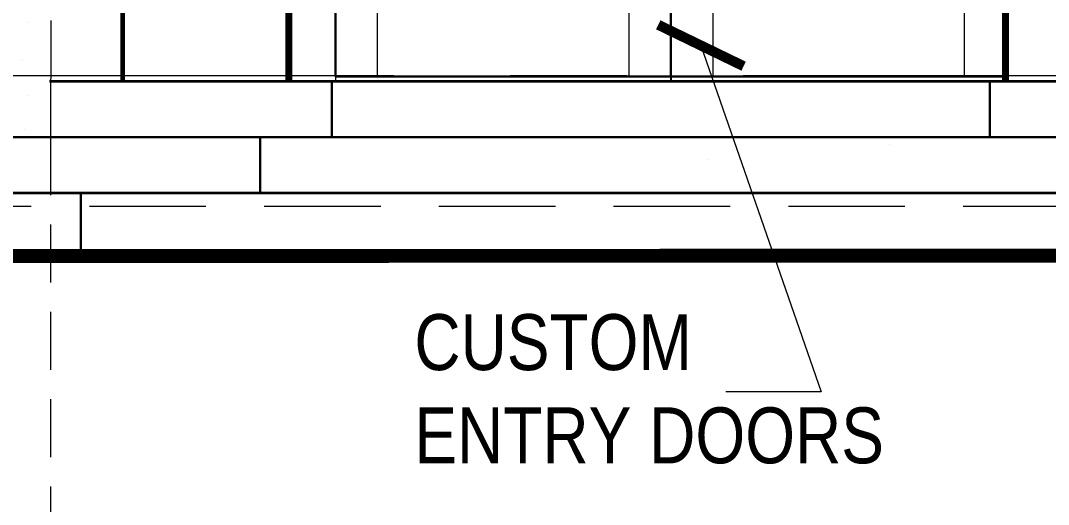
# Model space of a CAD drawing. Header units: inches. Extents: x 279 to 11006, y 233 to 7807.
# Drawn here: x 2780.3 to 2890.6, y 391.9 to 443.9 of the extents above; entities that cross this region are included whole.
import ezdxf

# ---------------------------------------------------------------- set-up
doc = ezdxf.new("R2010")
doc.units = ezdxf.units.IN
doc.header["$MEASUREMENT"] = 0
doc.linetypes.add('CENTER', pattern=[2, 1.25, -0.25, 0.25, -0.25])
doc.linetypes.add('HIDDEN', pattern=[0.375, 0.25, -0.125])
doc.layers.add('DOORS', color=7, linetype='Continuous', lineweight=30)
doc.layers.add('FOUNDATION', color=7, linetype='HIDDEN', lineweight=20)
for name, color, linetype in [('NORTH_ELEVATION', 7, 'Continuous'), ('SOUTH_ELEVATION', 7, 'Continuous'), ('SOUTH_ELEVATION_TEXT', 7, 'Continuous')]:
    doc.layers.add(name, color=color, linetype=linetype)
doc.styles.add('ARCHENT', font='technical.ttf', dxfattribs={"height": 6})
doc.styles.add('ARCHENTLTD', font='technical.ttf', dxfattribs={"height": 0.1875})
doc.dimstyles.new('ARCHENTLTD', dxfattribs={"dimscale": 0.05, "dimtxt": 0.1875, "dimasz": 3, "dimexe": 9, "dimexo": 1, "dimgap": 2.5, "dimtad": 0, "dimdec": 1, "dimzin": 1, "dimdsep": 46, "dimlunit": 4, "dimtxsty": 'ARCHENTLTD', "dimblk": 'ARCHTICK', "dimcen": 6, "dimclrd": 256, "dimclre": 256, "dimclrt": 256, "dimaunit": 1, "dimadec": 0, "dimazin": 0, "dimtfac": 1, "dimtdec": 1, "dimtofl": 0, "dimtmove": 1, "dimatfit": 3, "dimldrblk": 'ARCHTICK', "dimfxl": 1, "dimfrac": 2, "dimtolj": 1, "dimtzin": 0, "dimlwd": 9, "dimlwe": 9, "dimarcsym": 0})

# ---------------------------------------------------------------- blocks, each defined once
blk = doc.blocks.new('_ArchTick')
at = {"color": 0, "linetype": 'ByBlock', "const_width": 0.15}
blk.add_lwpolyline([(-0.5, -0.5), (0.5, 0.5)], dxfattribs=at)

msp = doc.modelspace()

# ---------------------------------------------------------------- linework, layer by layer
at = {"layer": 'DOORS', "linetype": 'Continuous', "lineweight": 30, "ltscale": 40}
for p, q in [((2814.063722602585, 437.8709479008575, 0.9540547998749502), (2814.063722602585, 517.8709479008575, 0.9540547998749502)), ((2850.063722602585, 517.8709479008575, 0.9540547998749502), (2850.063722602585, 437.8709479008575, 0.9540547998749502)), ((2850.063722602585, 517.8709479008575, 0.9540547998749502), (2850.063722602585, 437.8709479008575, 0.9540547998749502)), ((2850.063722602585, 437.8709479008575, 0.9540547998749502), (2814.063722602585, 437.8709479008575, 0.9540547998749502)), ((2850.063722602585, 437.8709479008575, 0.9540547998749502), (2886.063722602585, 437.8709479008575, 0.9540547998749502))]:
    msp.add_line(p, q, dxfattribs=at)
at = {"layer": 'DOORS', "color": 250, "linetype": 'Continuous', "lineweight": 9, "ltscale": 40}
for p, q in [((2818.563722602585, 437.8709479008575, 0.9540547998749502), (2818.563722602585, 517.8709479008575, 0.9540547998749502)), ((2845.563722602585, 517.8709479008575, 0.9540547998749502), (2845.563722602585, 437.8709479008575, 0.9540547998749502)), ((2854.563722602585, 517.8709479008575, 0.9540547998749502), (2854.563722602585, 437.8709479008575, 0.9540547998749502)), ((2881.563722602585, 437.8709479008575, 0.9540547998749502), (2881.563722602585, 517.8709479008575, 0.9540547998749502))]:
    msp.add_line(p, q, dxfattribs=at)
at = {"layer": 'DOORS', "linetype": 'Continuous', "lineweight": 9, "ltscale": 40}
msp.add_line((2886.063722602585, 437.8709479008575, 0.9540547998749502), (2886.063722602585, 517.8709479008575, 0.9540547998749502), dxfattribs=at)
at = {"layer": 'FOUNDATION', "linetype": 'HIDDEN', "ltscale": 25}
msp.add_line((2783.496627168278, 431.3657877977407, -0.6231002004015906), (2783.478381701269, 324.9573450699108, -0.6231002004015906), dxfattribs=at)
at = {"layer": 'FOUNDATION', "ltscale": 50}
msp.add_line((2243.91523912775, 423.9573446455834), (3653.574640055906, 423.9573446455834), dxfattribs=at)
at = {"layer": 'NORTH_ELEVATION', "color": 7, "linetype": 'Continuous', "lineweight": 20, "ltscale": 0.5}
msp.add_line((2814.066339907291, 517.708940148741, -0.04358480287866817), (2814.066339907291, 437.3668025068355, -0.04358480287866817), dxfattribs=at)
at = {"layer": 'NORTH_ELEVATION', "color": 7, "linetype": 'Continuous', "ltscale": 0.5}
msp.add_line((2850.063722602585, 517.8713159014942, -1.045940369814951), (2850.063722602585, 437.3672612137671, -2.10262209665988), dxfattribs=at)
at = {"layer": 'NORTH_ELEVATION', "color": 27, "linetype": 'Continuous', "lineweight": 20, "ltscale": 0.5}
for p, q in [((2781.138082800782, 443.66552648785), (2781.138082800782, 443.66552648785)), ((2780.494032536852, 439.5600604894425), (2780.494032536852, 439.5600604894425)), ((2781.13883130961, 435.8177008137209), (2781.13883130961, 435.8177008137209)), ((2780.643817470394, 432.2062040066885), (2780.643817470394, 432.2062040066885))]:
    msp.add_line(p, q, dxfattribs=at)
at = {"layer": 'NORTH_ELEVATION', "color": 7, "linetype": 'Continuous', "lineweight": 30, "ltscale": 50}
for p, q in [((2813.661416057008, 437.3668569638201), (2813.661416057008, 431.3605920721263, 0.3412514605921796)), ((2884.294383431445, 437.367753086894), (2884.294383431445, 431.3614881952003, 0.3412514605921796))]:
    msp.add_line(p, q, dxfattribs=at)
at = {"layer": 'NORTH_ELEVATION', "color": 7, "linetype": 'Continuous', "lineweight": 30, "ltscale": 0.5}
for p, q in [((2805.997535031197, 431.3658269286807), (2805.997535031197, 425.3658269281941)), ((2786.743095349167, 425.365546795937), (2786.743095349167, 419.3655467954495))]:
    msp.add_line(p, q, dxfattribs=at)
at = {"layer": 'NORTH_ELEVATION', "color": 37, "linetype": 'Continuous', "ltscale": 0.5}
for p, q in [((2873.476279405168, 430.5614904638614), (2873.476279405168, 430.5614904638614)), ((2854.090033263166, 428.9103021946275), (2854.090033263166, 428.9103021946275))]:
    msp.add_line(p, q, dxfattribs=at)
at = {"layer": 'SOUTH_ELEVATION', "color": 27, "linetype": 'Continuous', "lineweight": 20, "ltscale": 50}
msp.add_line((2783.500698972416, 443.865183569646, -0.6231002004015906), (2783.496627168278, 431.3657877977407, -0.6231002004015906), dxfattribs=at)
at = {"layer": 'SOUTH_ELEVATION', "color": 49, "linetype": 'Continuous', "lineweight": 35, "ltscale": 0.5}
msp.add_line((2783.371385806644, 437.366472673084), (2914.346171928923, 437.3681343550482), dxfattribs=at)
at = {"layer": 'SOUTH_ELEVATION', "color": 7, "linetype": 'Continuous', "lineweight": 30, "ltscale": 0.5}
msp.add_line((2732.696130583266, 431.3658269286816), (3059.970271345714, 431.3699973129108), dxfattribs=at)
at = {"layer": 'SOUTH_ELEVATION', "color": 7, "linetype": 'Continuous', "lineweight": 35, "ltscale": 0.5}
msp.add_line((2631.259794463627, 425.3658269281941), (3106.671140074063, 425.3707481217404), dxfattribs=at)
at = {"layer": 'SOUTH_ELEVATION', "color": 37, "linetype": 'Continuous', "ltscale": 0.5}
for points, const_width, elevation in [([(2809.066339907292, 518.0463254150318), (2809.066339907292, 437.3667387929063)], 0.75, -0.823985394585586), ([(2885.980396216232, 518.0463254150318), (2885.980396216232, 437.3677188922411)], 0.75, -0.4926091829884083), ([(2791.235511052581, 498.8653671751126), (2791.214836385416, 437.3665113150237)], 0.4999999999999999, 0.956415197121303)]:
    msp.add_lwpolyline(points, dxfattribs=dict(at, const_width=const_width, elevation=elevation))
at = {"layer": 'SOUTH_ELEVATION', "color": 3, "linetype": 'Continuous', "ltscale": 0.5, "const_width": 1.5}
msp.add_lwpolyline([(2934.547293393663, 418.6233378345005), (2659.596771172674, 418.599510196691)], dxfattribs=at)
at = {"layer": 'SOUTH_ELEVATION_TEXT', "color": 1, "linetype": 'CENTER', "lineweight": 5, "ltscale": 50}
msp.add_line((1957.819554091944, 437.9573446455834), (3555.172023897503, 437.9573446455834), dxfattribs=at)

# ---------------------------------------------------------------- texts
at = {"layer": 'SOUTH_ELEVATION_TEXT', "color": 7, "linetype": 'Continuous', "ltscale": 0.5, "insert": (2822.531985884458, 412.351284695189), "char_height": 6, "attachment_point": 1, "style": 'ARCHENT'}
msp.add_mtext('CUSTOM\\PENTRY DOORS', dxfattribs=at)

# ---------------------------------------------------------------- leaders
at = {"layer": 'SOUTH_ELEVATION_TEXT', "color": 7, "linetype": 'Continuous', "ltscale": 0.5}
msp.add_leader([(2853.284302427586, 441.1888274364992, -48312.03269790001), (2866.185783379635, 404.0033876456891, -48312.03269790001), (2855.946020176954, 404.0033876456891, -48312.03269790001)], dimstyle='ARCHENTLTD', override={"dimasz": 144, "dimtih": 0}, dxfattribs=at)

doc.saveas('drawing.dxf')
